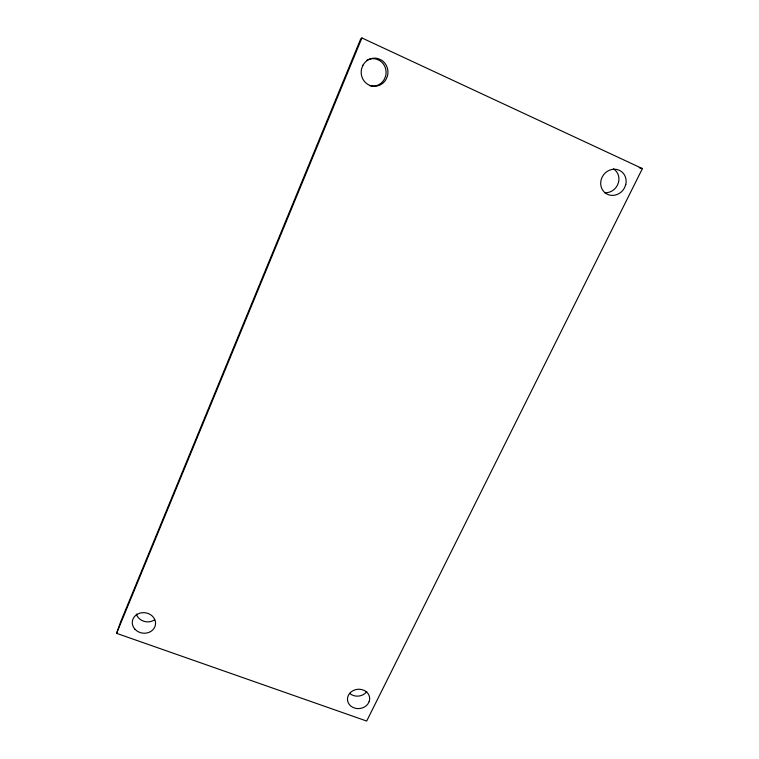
<?xml version="1.0" encoding="UTF-8"?>
<svg xmlns="http://www.w3.org/2000/svg" width="759" height="759" viewBox="0 0 759 759"><rect width="100%" height="100%" fill="white"/><g stroke="black" fill="none" stroke-linecap="round" stroke-linejoin="round"><path stroke-width="1.14" d="M116.592 633.338L120.586 621.972L360.677 38.965L361.901 37.95L642.408 168.593L366.682 721.05L116.592 633.338L361.901 37.95M639.144 167.72L642.408 168.593M613.452 168.849A13.121 12.116 -55.5 0 1 618.566 182.151L617.371 185.338A13.121 12.116 -55.5 0 1 604.572 192.729M366.787 691.563A10.911 9.525 -6.1 0 1 354.33 695.794L351.768 694.808A10.911 9.525 -6.1 0 1 349.595 693.261M154.656 619.761A11.432 10.085 8.2 0 1 136.335 614.05M369.557 85.644A13.738 13.064 -88.6 0 0 384.272 79.391L385.619 76.099A13.738 13.064 -88.6 0 0 379.718 60.568L376.578 59.164A13.738 13.064 -88.6 0 0 366.616 60.454M625.767 184.541L624.534 187.805A13.434 12.381 -55.1 0 1 608.206 194.636A13.434 12.381 -55.1 0 1 601.384 178.982A13.434 12.381 -55.1 0 1 616.507 169.399L619.61 170.414A13.434 12.381 -55.1 0 1 625.767 184.541M363.03 65.122L361.663 68.509A14.07 13.377 -88.4 0 0 369.32 85.169A14.07 13.377 -88.4 0 0 386.056 79.372L387.441 76.004A14.07 13.377 -88.4 0 0 381.407 60.094L378.181 58.652A14.07 13.377 -88.4 0 0 363.03 65.122M369.149 701.629L367.916 703.944A11.129 9.677 -6.1 0 1 355.212 708.242L352.593 707.246A11.129 9.677 -6.1 0 1 348.523 695.064A11.129 9.677 -6.1 0 1 361.967 689.608L364.605 690.633A11.129 9.677 -6.1 0 1 369.149 701.629M134.96 629.239A11.67 10.265 8 0 0 154.845 626.839A11.67 10.265 8 0 0 141.933 612.741A11.67 10.265 8 0 0 134.96 629.239"/></g></svg>
